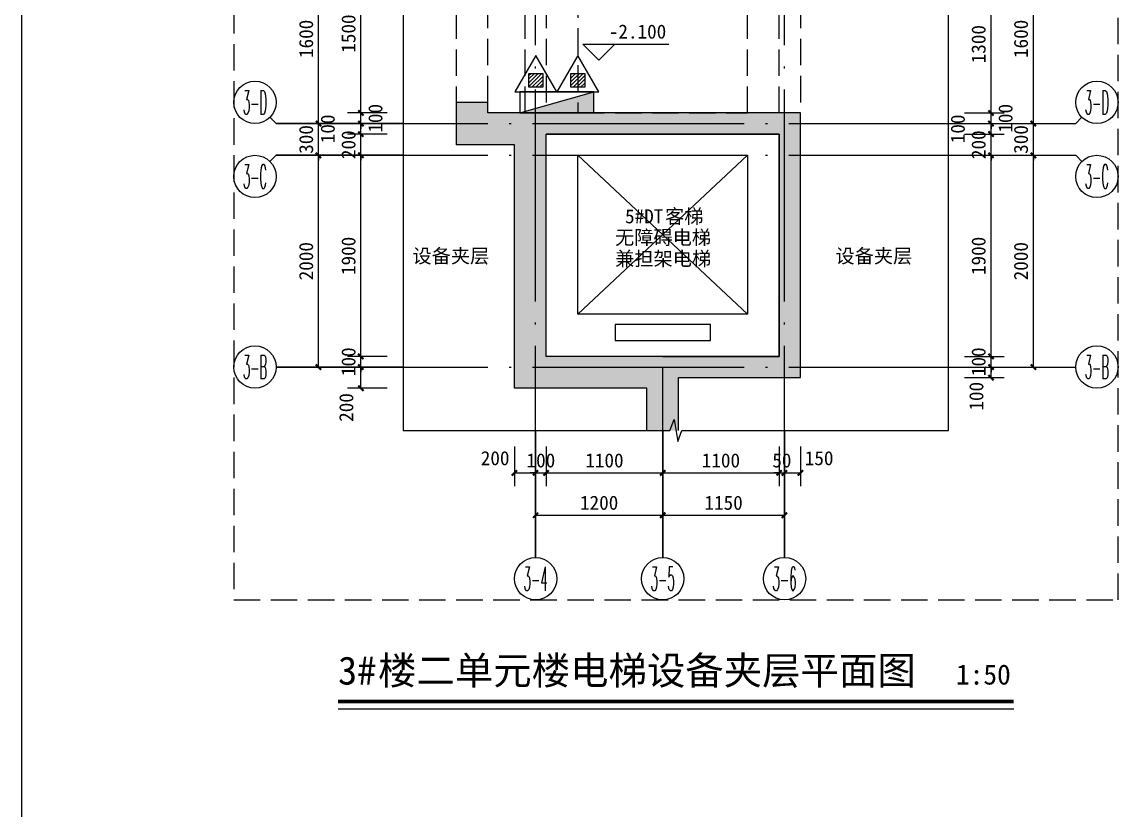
# Model space of a CAD drawing. Extents: x -10817 to 167545, y 26551 to 157048.
# Drawn here: x 13600 to 23950, y 43641 to 51086 of the extents above; entities that cross this region are included whole.
import ezdxf
from ezdxf.enums import TextEntityAlignment as Align
from ezdxf.xclip import XClip

# ---------------------------------------------------------------- set-up
doc = ezdxf.new("R2010")
doc.units = 0
doc.header["$LTSCALE"] = 1000
doc.header["$MEASUREMENT"] = 0
doc.header["$XCLIPFRAME"] = 0
doc.linetypes.add('DASH', pattern=[0.35, 0.25, -0.1])
doc.linetypes.add('DOTE', pattern=[2.42, 2, -0.2, 0.02, -0.2])
doc.layers.get('Defpoints').update_dxf_attribs({"color": 30, "linetype": 'DASH'})
for name, color, linetype in [('3#-夹层$0$A-ANNO-LEVL', 3, 'Continuous'), ('3#-夹层$0$A-ANNO-TEXT', 7, 'Continuous'), ('3#-夹层-墙体$0$3#-夹层$0$A-COLU-CONC-HATC', 204, 'Continuous'), ('3#-夹层-墙体$0$3#-夹层$0$A-DOOR', 51, 'Continuous'), ('3#-夹层-墙体$0$3#-夹层$0$A-FLOR-EVTR', 51, 'Continuous'), ('3#-夹层-墙体$0$3#-夹层$0$A-WALL-CONC', 9, 'Continuous'), ('3#-夹层-墙体$0$EQUIP_消火栓', 1, 'Continuous'), ('3#-夹层-墙体$0$EQUIP_消防', 7, 'Continuous'), ('A-ANNO-AXIS-CIRC', 3, 'Continuous'), ('A-ANNO-AXIS-TEXT', 7, 'Continuous'), ('A-ANNO-DIMS', 3, 'Continuous'), ('A-ANNO-DOTE', 10, 'DOTE'), ('A-ANNO-SYMB', 3, 'Continuous'), ('A-ANNO-TEXT', 7, 'Continuous'), ('AXIS_TEXT', 7, 'Continuous')]:
    doc.layers.add(name, color=color, linetype=linetype)
doc.styles.add('3#-夹层$0$_TCH_DIM', font='')
doc.styles.add('3#-夹层$0$Standard', font='')
doc.styles.add('_TCH_AXIS', font='COMPLEX', dxfattribs={"bigfont": 'GBCBIG'})
doc.styles.add('_TCH_DIM_T3', font='')
doc.styles.add('COMPLEX', font='COMPLEX')
doc.styles.get("Standard").update_dxf_attribs({"font": ''})
doc.styles.get('3#-夹层$0$_TCH_DIM').set_extended_font_data('SimSun')
doc.styles.get('3#-夹层$0$Standard').set_extended_font_data('SimSun')
doc.styles.get('_TCH_DIM_T3').set_extended_font_data('SimSun')
doc.styles.get('Standard').set_extended_font_data('SimSun')
doc.dimstyles.new('_TCH_ARCH&&50', dxfattribs={"dimtxt": 132.911392, "dimasz": 50, "dimexe": 125, "dimexo": 150, "dimgap": 50, "dimtad": 1, "dimdec": 0, "dimzin": 0, "dimdsep": 46, "dimtxsty": '_TCH_DIM_T3', "dimblk": 'ARCHTICK', "dimcen": 0.09, "dimclrt": 7, "dimazin": 2, "dimtfac": 1, "dimtdec": 0, "dimtix": 1, "dimtmove": 2, "dimatfit": 3, "dimfxl": 50, "dimtolj": 1, "dimtzin": 0, "dimarcsym": 0})

# ---------------------------------------------------------------- blocks, each defined once
blk = doc.blocks.new('3#-夹层-墙体$0$3#-夹层$0$A$C524E5E6F')
at = {"layer": '3#-夹层-墙体$0$3#-夹层$0$A-FLOR-EVTR'}
for points in [[(0, 0), (2200, 0), (2200, -2100), (0, -2100)], [(300, -200), (1900, -200), (1900, -1700), (300, -1700)], [(650, -1950), (1550, -1950), (1550, -1800), (650, -1800)]]:
    blk.add_lwpolyline(points, close=True, dxfattribs=at)
for points in [[(300, -1700), (1900, -200)], [(1900, -1700), (300, -200)]]:
    blk.add_lwpolyline(points, dxfattribs=at)
at = {"layer": 'Defpoints', "color": 5}
blk.add_lwpolyline([(300, 200), (1900, 200), (1900, 1700), (300, 1700)], close=True, dxfattribs=at)
blk = doc.blocks.new('3#-夹层-墙体$0$$TwtSys$00000434')
for p, q in [((-0.5, 0.5), (-0.5, -0.5)), ((-0.5, -0.5), (0.5, 0.5)), ((0.5, 0.5), (-0.5, 0.5)), ((0.5, -0.5), (0.5, 0.5)), ((-0.5, -0.5), (0.5, -0.5))]:
    blk.add_line(p, q)
blk.add_solid([(0.5, -0.5), (0.5, 0.5), (-0.5, -0.5)])
blk = doc.blocks.new('3#-夹层-墙体$0$$ATTACHMENT$00000214')
h = blk.add_hatch()
h.set_pattern_fill('ANSI31', color=256, scale=200, style=0)
h.set_pattern_definition([(45, (-38543.802, -6842.639), (-17.67767, 17.67767), [])])
h.paths.add_polyline_path([(-65, 2), (65, 2), (65, -128), (-65, -128)])
for points in [[(0, 172), (-198, -172), (198, -172)], [(-65, 2), (65, 2), (65, -128), (-65, -128)]]:
    blk.add_lwpolyline(points, close=True)
blk = doc.blocks.new('3#-夹层-墙体')
at = {"layer": '3#-夹层-墙体$0$3#-夹层$0$A-COLU-CONC-HATC'}
for points in [[(8800, -4700), (8800, -4600), (8500, -4600), (8500, -5000)], [(9216.7, -4866.7), (9250, -4700), (8800, -4700), (8500, -5000), (9050, -5000)], [(11550, -4900), (11750, -4700), (9250, -4700), (9216.7, -4866.7), (9350, -4900)], [(11550, -7000), (11750, -7200), (11750, -4700), (11550, -4900)], [(9050, -7300), (9350, -7000), (9350, -4900), (9216.7, -4866.7), (9050, -5000)], [(10450, -7166.7), (10450, -7000), (9350, -7000), (9050, -7300), (10300, -7300)], [(10450, -7166.7), (10600, -7200), (11750, -7200), (11550, -7000), (10450, -7000)], [(10450, -11037.5), (10600, -10900), (10600, -7200), (10450, -7166.7), (10300, -7300), (10300, -10850)]]:
    blk.add_hatch(color=256, dxfattribs=at).paths.add_polyline_path(points)
at = {"layer": '3#-夹层-墙体$0$3#-夹层$0$A-DOOR', "linetype": 'DASH'}
for p, q in [((8500, -3400), (8500, -4600)), ((8800, -4600), (8800, -3400))]:
    blk.add_line(p, q, dxfattribs=at)
at = {"layer": '3#-夹层-墙体$0$3#-夹层$0$A-WALL-CONC'}
for p, q in [((8800, -4600), (8500, -4600)), ((8500, -4600), (8500, -5000)), ((8800, -4700), (8800, -4600)), ((9250, -4700), (8800, -4700)), ((11750, -4700), (9250, -4700)), ((11750, -7200), (11750, -4700)), ((9350, -7000), (9350, -4900)), ((11550, -4900), (9350, -4900)), ((11550, -7000), (11550, -4900)), ((9050, -5000), (8500, -5000)), ((9050, -7300), (9050, -5000)), ((10450, -7000), (9350, -7000)), ((10450, -7000), (11550, -7000)), ((10600, -10900), (10600, -7200)), ((10600, -7200), (11750, -7200)), ((10300, -7300), (9050, -7300)), ((10300, -10850), (10300, -7300))]:
    blk.add_line(p, q, dxfattribs=at)
at = {"layer": 'Defpoints', "elevation": 0}
for points in [[(9150, -3300), (9350, -3300), (9350, -4700), (9150, -4700)], [(11550, -3300), (11750, -3300), (11750, -4700), (11550, -4700)]]:
    blk.add_lwpolyline(points, close=True, dxfattribs=at)
blk.add_blockref('3#-夹层-墙体$0$3#-夹层$0$A$C524E5E6F', (9350, -4900, 0))
at = {"layer": '3#-夹层-墙体$0$EQUIP_消火栓', "linetype": 'ByBlock', "xscale": -700, "yscale": -200, "zscale": 700, "rotation": 180}
blk.add_blockref('3#-夹层-墙体$0$$TwtSys$00000434', (9450, -4600), dxfattribs=at)
at = {"layer": '3#-夹层-墙体$0$EQUIP_消防', "linetype": 'ByBlock', "rotation": 3.422047837317679e-09}
for p in [(9251.6, -4328.2), (9648.4, -4328.2)]:
    blk.add_blockref('3#-夹层-墙体$0$$ATTACHMENT$00000214', p, dxfattribs=at)
blk = doc.blocks.new('125-墙体')
at = {"layer": 'Defpoints'}
blk.add_lwpolyline([(8600, 100), (8600, -3300), (7850, -3300), (7850, -4700), (9150, -4700), (9150, -7200), (10350, -7200), (10350, -11200)], dxfattribs=at)
blk = doc.blocks.new('_ArchTick')
at = {"color": 0, "linetype": 'ByBlock', "const_width": 0.4}
blk.add_lwpolyline([(-0.5, -0.5), (0.5, 0.5)], dxfattribs=at)
blk = doc.blocks.new('*D1719')
at = {"layer": 'A-ANNO-DIMS', "color": 0, "lineweight": -2, "transparency": 16777216}
for p, q in [((22900, 49826), (23275, 49826)), ((23150, 47826), (23150, 49826)), ((22900, 47826), (23275, 47826))]:
    blk.add_line(p, q, dxfattribs=at)
at = {"layer": 'Defpoints', "color": 0, "transparency": 16777216}
for p in [(22750, 49826), (23150, 49826), (22750, 47826)]:
    blk.add_point(p, dxfattribs=at)
at = {"layer": 'A-ANNO-DIMS', "color": 0, "lineweight": -2, "transparency": 16777216, "xscale": 50, "yscale": 50, "zscale": 50}
for p, rotation in [((23150, 49826), 90), ((23150, 47826), 270)]:
    blk.add_blockref('_ArchTick', p, dxfattribs=dict(at, rotation=rotation))
at = {"layer": 'A-ANNO-DIMS', "color": 7, "transparency": 16777216, "insert": (23033, 48826), "char_height": 132.9, "attachment_point": 5, "rotation": 90, "style": '_TCH_DIM_T3'}
blk.add_mtext('\\A1;2000', dxfattribs=at)
blk = doc.blocks.new('*D1720')
at = {"layer": 'A-ANNO-DIMS', "color": 0, "lineweight": -2, "transparency": 16777216}
for p, q in [((22900, 50126), (23275, 50126)), ((23150, 50126), (23150, 50176)), ((23150, 49826), (23150, 50126)), ((22900, 49826), (23275, 49826)), ((23150, 49826), (23150, 49776))]:
    blk.add_line(p, q, dxfattribs=at)
at = {"layer": 'Defpoints', "color": 0, "transparency": 16777216}
for p in [(22750, 50126), (23150, 50126), (22750, 49826)]:
    blk.add_point(p, dxfattribs=at)
at = {"layer": 'A-ANNO-DIMS', "color": 0, "lineweight": -2, "transparency": 16777216, "xscale": 50, "yscale": 50, "zscale": 50}
for p, rotation in [((23150, 50126), 270), ((23150, 49826), 90)]:
    blk.add_blockref('_ArchTick', p, dxfattribs=dict(at, rotation=rotation))
at = {"layer": 'A-ANNO-DIMS', "color": 7, "transparency": 16777216, "insert": (23033, 49976), "char_height": 132.9, "attachment_point": 5, "rotation": 90, "style": '_TCH_DIM_T3'}
blk.add_mtext('\\A1;300', dxfattribs=at)
blk = doc.blocks.new('*D1721')
at = {"layer": 'A-ANNO-DIMS', "color": 0, "lineweight": -2, "transparency": 16777216}
for p, q in [((22900, 51726), (23275, 51726)), ((23150, 50126), (23150, 51726)), ((22900, 50126), (23275, 50126))]:
    blk.add_line(p, q, dxfattribs=at)
at = {"layer": 'Defpoints', "color": 0, "transparency": 16777216}
for p in [(22750, 51726), (23150, 51726), (22750, 50126)]:
    blk.add_point(p, dxfattribs=at)
at = {"layer": 'A-ANNO-DIMS', "color": 0, "lineweight": -2, "transparency": 16777216, "xscale": 50, "yscale": 50, "zscale": 50}
for p, rotation in [((23150, 51726), 90), ((23150, 50126), 270)]:
    blk.add_blockref('_ArchTick', p, dxfattribs=dict(at, rotation=rotation))
at = {"layer": 'A-ANNO-DIMS', "color": 7, "transparency": 16777216, "insert": (23033, 50926), "char_height": 132.9, "attachment_point": 5, "rotation": 90, "style": '_TCH_DIM_T3'}
blk.add_mtext('\\A1;1600', dxfattribs=at)
blk = doc.blocks.new('*D1724')
at = {"layer": 'A-ANNO-DIMS', "color": 0, "lineweight": -2, "transparency": 16777216}
for p, q in [((17050, 47826), (16675, 47826)), ((16800, 47626), (16800, 47826)), ((17050, 47626), (16675, 47626))]:
    blk.add_line(p, q, dxfattribs=at)
at = {"layer": 'Defpoints', "color": 0, "transparency": 16777216}
for p in [(16800, 47826), (17200, 47826), (17200, 47626)]:
    blk.add_point(p, dxfattribs=at)
at = {"layer": 'A-ANNO-DIMS', "color": 0, "lineweight": -2, "transparency": 16777216, "xscale": 50, "yscale": 50, "zscale": 50}
for p, rotation in [((16800, 47826), 90), ((16800, 47626), 270)]:
    blk.add_blockref('_ArchTick', p, dxfattribs=dict(at, rotation=rotation))
at = {"layer": 'A-ANNO-DIMS', "color": 7, "transparency": 16777216, "insert": (16663, 47444), "char_height": 132.9, "attachment_point": 5, "rotation": 90, "style": '_TCH_DIM_T3'}
blk.add_mtext('\\A1;200', dxfattribs=at)
blk = doc.blocks.new('*D1725')
at = {"layer": 'A-ANNO-DIMS', "color": 0, "lineweight": -2, "transparency": 16777216}
for p, q in [((17050, 47926), (16675, 47926)), ((16800, 47926), (16800, 47976)), ((16800, 47826), (16800, 47926)), ((17050, 47826), (16675, 47826)), ((16800, 47826), (16800, 47776))]:
    blk.add_line(p, q, dxfattribs=at)
at = {"layer": 'Defpoints', "color": 0, "transparency": 16777216}
for p in [(16800, 47926), (17200, 47926), (17200, 47826)]:
    blk.add_point(p, dxfattribs=at)
at = {"layer": 'A-ANNO-DIMS', "color": 0, "lineweight": -2, "transparency": 16777216, "xscale": 50, "yscale": 50, "zscale": 50}
for p, rotation in [((16800, 47926), 270), ((16800, 47826), 90)]:
    blk.add_blockref('_ArchTick', p, dxfattribs=dict(at, rotation=rotation))
at = {"layer": 'A-ANNO-DIMS', "color": 7, "transparency": 16777216, "insert": (16684, 47876), "char_height": 132.9, "attachment_point": 5, "rotation": 90, "style": '_TCH_DIM_T3'}
blk.add_mtext('\\A1;100', dxfattribs=at)
blk = doc.blocks.new('*D1726')
at = {"layer": 'A-ANNO-DIMS', "color": 0, "lineweight": -2, "transparency": 16777216}
for p, q in [((17050, 49826), (16675, 49826)), ((16800, 47926), (16800, 49826)), ((17050, 47926), (16675, 47926))]:
    blk.add_line(p, q, dxfattribs=at)
at = {"layer": 'Defpoints', "color": 0, "transparency": 16777216}
for p in [(16800, 49826), (17200, 49826), (17200, 47926)]:
    blk.add_point(p, dxfattribs=at)
at = {"layer": 'A-ANNO-DIMS', "color": 0, "lineweight": -2, "transparency": 16777216, "xscale": 50, "yscale": 50, "zscale": 50}
for p, rotation in [((16800, 49826), 90), ((16800, 47926), 270)]:
    blk.add_blockref('_ArchTick', p, dxfattribs=dict(at, rotation=rotation))
at = {"layer": 'A-ANNO-DIMS', "color": 7, "transparency": 16777216, "insert": (16684, 48876), "char_height": 132.9, "attachment_point": 5, "rotation": 90, "style": '_TCH_DIM_T3'}
blk.add_mtext('\\A1;1900', dxfattribs=at)
blk = doc.blocks.new('*D1727')
at = {"layer": 'A-ANNO-DIMS', "color": 0, "lineweight": -2, "transparency": 16777216}
for p, q in [((17050, 50026), (16675, 50026)), ((16800, 50026), (16800, 50076)), ((16800, 49826), (16800, 50026)), ((17050, 49826), (16675, 49826)), ((16800, 49826), (16800, 49776))]:
    blk.add_line(p, q, dxfattribs=at)
at = {"layer": 'Defpoints', "color": 0, "transparency": 16777216}
for p in [(16800, 50026), (17200, 50026), (17200, 49826)]:
    blk.add_point(p, dxfattribs=at)
at = {"layer": 'A-ANNO-DIMS', "color": 0, "lineweight": -2, "transparency": 16777216, "xscale": 50, "yscale": 50, "zscale": 50}
for p, rotation in [((16800, 50026), 270), ((16800, 49826), 90)]:
    blk.add_blockref('_ArchTick', p, dxfattribs=dict(at, rotation=rotation))
at = {"layer": 'A-ANNO-DIMS', "color": 7, "transparency": 16777216, "insert": (16684, 49926), "char_height": 132.9, "attachment_point": 5, "rotation": 90, "style": '_TCH_DIM_T3'}
blk.add_mtext('\\A1;200', dxfattribs=at)
blk = doc.blocks.new('*D1728')
at = {"layer": 'A-ANNO-DIMS', "color": 0, "lineweight": -2, "transparency": 16777216}
for p, q in [((17050, 50126), (16675, 50126)), ((16800, 50026), (16800, 50126)), ((17050, 50026), (16675, 50026))]:
    blk.add_line(p, q, dxfattribs=at)
at = {"layer": 'Defpoints', "color": 0, "transparency": 16777216}
for p in [(16800, 50126), (17200, 50126), (17200, 50026)]:
    blk.add_point(p, dxfattribs=at)
at = {"layer": 'A-ANNO-DIMS', "color": 0, "lineweight": -2, "transparency": 16777216, "xscale": 50, "yscale": 50, "zscale": 50}
for p, rotation in [((16800, 50126), 90), ((16800, 50026), 270)]:
    blk.add_blockref('_ArchTick', p, dxfattribs=dict(at, rotation=rotation))
at = {"layer": 'A-ANNO-DIMS', "color": 7, "transparency": 16777216, "insert": (16488, 50076), "char_height": 132.9, "attachment_point": 5, "rotation": 90, "style": '_TCH_DIM_T3'}
blk.add_mtext('\\A1;100', dxfattribs=at)
blk = doc.blocks.new('*D1729')
at = {"layer": 'A-ANNO-DIMS', "color": 0, "lineweight": -2, "transparency": 16777216}
for p, q in [((17050, 50226), (16675, 50226)), ((16800, 50226), (16800, 50276)), ((16800, 50126), (16800, 50226)), ((17050, 50126), (16675, 50126)), ((16800, 50126), (16800, 50076))]:
    blk.add_line(p, q, dxfattribs=at)
at = {"layer": 'Defpoints', "color": 0, "transparency": 16777216}
for p in [(16800, 50226), (17200, 50226), (17200, 50126)]:
    blk.add_point(p, dxfattribs=at)
at = {"layer": 'A-ANNO-DIMS', "color": 0, "lineweight": -2, "transparency": 16777216, "xscale": 50, "yscale": 50, "zscale": 50}
for p, rotation in [((16800, 50226), 270), ((16800, 50126), 90)]:
    blk.add_blockref('_ArchTick', p, dxfattribs=dict(at, rotation=rotation))
at = {"layer": 'A-ANNO-DIMS', "color": 7, "transparency": 16777216, "insert": (16938, 50176), "char_height": 132.9, "attachment_point": 5, "rotation": 90, "style": '_TCH_DIM_T3'}
blk.add_mtext('\\A1;100', dxfattribs=at)
blk = doc.blocks.new('*D1730')
at = {"layer": 'A-ANNO-DIMS', "color": 0, "lineweight": -2, "transparency": 16777216}
for p, q in [((17050, 51726), (16675, 51726)), ((16800, 50226), (16800, 51726)), ((17050, 50226), (16675, 50226))]:
    blk.add_line(p, q, dxfattribs=at)
at = {"layer": 'Defpoints', "color": 0, "transparency": 16777216}
for p in [(16800, 51726), (17200, 51726), (17200, 50226)]:
    blk.add_point(p, dxfattribs=at)
at = {"layer": 'A-ANNO-DIMS', "color": 0, "lineweight": -2, "transparency": 16777216, "xscale": 50, "yscale": 50, "zscale": 50}
for p, rotation in [((16800, 51726), 90), ((16800, 50226), 270)]:
    blk.add_blockref('_ArchTick', p, dxfattribs=dict(at, rotation=rotation))
at = {"layer": 'A-ANNO-DIMS', "color": 7, "transparency": 16777216, "insert": (16684, 50976), "char_height": 132.9, "attachment_point": 5, "rotation": 90, "style": '_TCH_DIM_T3'}
blk.add_mtext('\\A1;1500', dxfattribs=at)
blk = doc.blocks.new('*D1737')
at = {"layer": 'A-ANNO-DIMS', "color": 0, "lineweight": -2, "transparency": 16777216}
for p, q in [((19650, 46676), (19650, 46301)), ((20800, 46676), (20800, 46301)), ((19650, 46426), (20800, 46426))]:
    blk.add_line(p, q, dxfattribs=at)
at = {"layer": 'Defpoints', "color": 0, "transparency": 16777216}
for p in [(19650, 46826), (20800, 46826), (20800, 46426)]:
    blk.add_point(p, dxfattribs=at)
at = {"layer": 'A-ANNO-DIMS', "color": 0, "lineweight": -2, "transparency": 16777216, "xscale": 50, "yscale": 50, "zscale": 50, "rotation": 180}
blk.add_blockref('_ArchTick', (19650, 46426), dxfattribs=at)
at = {"layer": 'A-ANNO-DIMS', "color": 0, "lineweight": -2, "transparency": 16777216, "xscale": 50, "yscale": 50, "zscale": 50}
blk.add_blockref('_ArchTick', (20800, 46426), dxfattribs=at)
at = {"layer": 'A-ANNO-DIMS', "color": 7, "transparency": 16777216, "insert": (20225, 46543), "char_height": 132.9, "attachment_point": 5, "style": '_TCH_DIM_T3'}
blk.add_mtext('\\A1;1150', dxfattribs=at)
blk = doc.blocks.new('*D1738')
at = {"layer": 'A-ANNO-DIMS', "color": 0, "lineweight": -2, "transparency": 16777216}
for p, q in [((18450, 46676), (18450, 46301)), ((19650, 46676), (19650, 46301)), ((18450, 46426), (19650, 46426))]:
    blk.add_line(p, q, dxfattribs=at)
at = {"layer": 'Defpoints', "color": 0, "transparency": 16777216}
for p in [(18450, 46826), (19650, 46826), (19650, 46426)]:
    blk.add_point(p, dxfattribs=at)
at = {"layer": 'A-ANNO-DIMS', "color": 0, "lineweight": -2, "transparency": 16777216, "xscale": 50, "yscale": 50, "zscale": 50, "rotation": 180}
blk.add_blockref('_ArchTick', (18450, 46426), dxfattribs=at)
at = {"layer": 'A-ANNO-DIMS', "color": 0, "lineweight": -2, "transparency": 16777216, "xscale": 50, "yscale": 50, "zscale": 50}
blk.add_blockref('_ArchTick', (19650, 46426), dxfattribs=at)
at = {"layer": 'A-ANNO-DIMS', "color": 7, "transparency": 16777216, "insert": (19050, 46543), "char_height": 132.9, "attachment_point": 5, "style": '_TCH_DIM_T3'}
blk.add_mtext('\\A1;1200', dxfattribs=at)
blk = doc.blocks.new('*D1749')
at = {"layer": 'A-ANNO-DIMS', "color": 0, "lineweight": -2, "transparency": 16777216}
for p, q in [((20800, 47076), (20800, 46701)), ((20950, 47076), (20950, 46701)), ((20800, 46826), (20950, 46826))]:
    blk.add_line(p, q, dxfattribs=at)
at = {"layer": 'Defpoints', "color": 0, "transparency": 16777216}
for p in [(20800, 47226), (20950, 47226), (20950, 46826)]:
    blk.add_point(p, dxfattribs=at)
at = {"layer": 'A-ANNO-DIMS', "color": 0, "lineweight": -2, "transparency": 16777216, "xscale": 50, "yscale": 50, "zscale": 50, "rotation": 180}
blk.add_blockref('_ArchTick', (20800, 46826), dxfattribs=at)
at = {"layer": 'A-ANNO-DIMS', "color": 0, "lineweight": -2, "transparency": 16777216, "xscale": 50, "yscale": 50, "zscale": 50}
blk.add_blockref('_ArchTick', (20950, 46826), dxfattribs=at)
at = {"layer": 'A-ANNO-DIMS', "color": 7, "transparency": 16777216, "insert": (21127, 46964), "char_height": 132.9, "attachment_point": 5, "style": '_TCH_DIM_T3'}
blk.add_mtext('\\A1;150', dxfattribs=at)
blk = doc.blocks.new('*D1750')
at = {"layer": 'A-ANNO-DIMS', "color": 0, "lineweight": -2, "transparency": 16777216}
for p, q in [((20750, 47076), (20750, 46701)), ((20800, 47076), (20800, 46701)), ((20750, 46826), (20700, 46826)), ((20750, 46826), (20800, 46826)), ((20800, 46826), (20850, 46826))]:
    blk.add_line(p, q, dxfattribs=at)
at = {"layer": 'Defpoints', "color": 0, "transparency": 16777216}
for p in [(20750, 47226), (20800, 47226), (20800, 46826)]:
    blk.add_point(p, dxfattribs=at)
at = {"layer": 'A-ANNO-DIMS', "color": 0, "lineweight": -2, "transparency": 16777216, "xscale": 50, "yscale": 50, "zscale": 50}
blk.add_blockref('_ArchTick', (20750, 46826), dxfattribs=at)
at = {"layer": 'A-ANNO-DIMS', "color": 0, "lineweight": -2, "transparency": 16777216, "xscale": 50, "yscale": 50, "zscale": 50, "rotation": 180}
blk.add_blockref('_ArchTick', (20800, 46826), dxfattribs=at)
at = {"layer": 'A-ANNO-DIMS', "color": 7, "transparency": 16777216, "insert": (20775, 46943), "char_height": 132.9, "attachment_point": 5, "style": '_TCH_DIM_T3'}
blk.add_mtext('\\A1;50', dxfattribs=at)
blk = doc.blocks.new('*D1751')
at = {"layer": 'A-ANNO-DIMS', "color": 0, "lineweight": -2, "transparency": 16777216}
for p, q in [((19650, 47076), (19650, 46701)), ((20750, 47076), (20750, 46701)), ((19650, 46826), (20750, 46826))]:
    blk.add_line(p, q, dxfattribs=at)
at = {"layer": 'Defpoints', "color": 0, "transparency": 16777216}
for p in [(19650, 47226), (20750, 47226), (20750, 46826)]:
    blk.add_point(p, dxfattribs=at)
at = {"layer": 'A-ANNO-DIMS', "color": 0, "lineweight": -2, "transparency": 16777216, "xscale": 50, "yscale": 50, "zscale": 50, "rotation": 180}
blk.add_blockref('_ArchTick', (19650, 46826), dxfattribs=at)
at = {"layer": 'A-ANNO-DIMS', "color": 0, "lineweight": -2, "transparency": 16777216, "xscale": 50, "yscale": 50, "zscale": 50}
blk.add_blockref('_ArchTick', (20750, 46826), dxfattribs=at)
at = {"layer": 'A-ANNO-DIMS', "color": 7, "transparency": 16777216, "insert": (20200, 46943), "char_height": 132.9, "attachment_point": 5, "style": '_TCH_DIM_T3'}
blk.add_mtext('\\A1;1100', dxfattribs=at)
blk = doc.blocks.new('*D1752')
at = {"layer": 'A-ANNO-DIMS', "color": 0, "lineweight": -2, "transparency": 16777216}
for p, q in [((18550, 47076), (18550, 46701)), ((19650, 47076), (19650, 46701)), ((18550, 46826), (19650, 46826))]:
    blk.add_line(p, q, dxfattribs=at)
at = {"layer": 'Defpoints', "color": 0, "transparency": 16777216}
for p in [(18550, 47226), (19650, 47226), (19650, 46826)]:
    blk.add_point(p, dxfattribs=at)
at = {"layer": 'A-ANNO-DIMS', "color": 0, "lineweight": -2, "transparency": 16777216, "xscale": 50, "yscale": 50, "zscale": 50, "rotation": 180}
blk.add_blockref('_ArchTick', (18550, 46826), dxfattribs=at)
at = {"layer": 'A-ANNO-DIMS', "color": 0, "lineweight": -2, "transparency": 16777216, "xscale": 50, "yscale": 50, "zscale": 50}
blk.add_blockref('_ArchTick', (19650, 46826), dxfattribs=at)
at = {"layer": 'A-ANNO-DIMS', "color": 7, "transparency": 16777216, "insert": (19100, 46943), "char_height": 132.9, "attachment_point": 5, "style": '_TCH_DIM_T3'}
blk.add_mtext('\\A1;1100', dxfattribs=at)
blk = doc.blocks.new('*D1753')
at = {"layer": 'A-ANNO-DIMS', "color": 0, "lineweight": -2, "transparency": 16777216}
for p, q in [((18450, 47076), (18450, 46701)), ((18550, 47076), (18550, 46701)), ((18450, 46826), (18400, 46826)), ((18450, 46826), (18550, 46826)), ((18550, 46826), (18600, 46826))]:
    blk.add_line(p, q, dxfattribs=at)
at = {"layer": 'Defpoints', "color": 0, "transparency": 16777216}
for p in [(18450, 47226), (18550, 47226), (18550, 46826)]:
    blk.add_point(p, dxfattribs=at)
at = {"layer": 'A-ANNO-DIMS', "color": 0, "lineweight": -2, "transparency": 16777216, "xscale": 50, "yscale": 50, "zscale": 50}
blk.add_blockref('_ArchTick', (18450, 46826), dxfattribs=at)
at = {"layer": 'A-ANNO-DIMS', "color": 0, "lineweight": -2, "transparency": 16777216, "xscale": 50, "yscale": 50, "zscale": 50, "rotation": 180}
blk.add_blockref('_ArchTick', (18550, 46826), dxfattribs=at)
at = {"layer": 'A-ANNO-DIMS', "color": 7, "transparency": 16777216, "insert": (18500, 46943), "char_height": 132.9, "attachment_point": 5, "style": '_TCH_DIM_T3'}
blk.add_mtext('\\A1;100', dxfattribs=at)
blk = doc.blocks.new('*D1754')
at = {"layer": 'A-ANNO-DIMS', "color": 0, "lineweight": -2, "transparency": 16777216}
for p, q in [((18250, 47076), (18250, 46701)), ((18450, 47076), (18450, 46701)), ((18250, 46826), (18450, 46826))]:
    blk.add_line(p, q, dxfattribs=at)
at = {"layer": 'Defpoints', "color": 0, "transparency": 16777216}
for p in [(18250, 47226), (18450, 47226), (18450, 46826)]:
    blk.add_point(p, dxfattribs=at)
at = {"layer": 'A-ANNO-DIMS', "color": 0, "lineweight": -2, "transparency": 16777216, "xscale": 50, "yscale": 50, "zscale": 50, "rotation": 180}
blk.add_blockref('_ArchTick', (18250, 46826), dxfattribs=at)
at = {"layer": 'A-ANNO-DIMS', "color": 0, "lineweight": -2, "transparency": 16777216, "xscale": 50, "yscale": 50, "zscale": 50}
blk.add_blockref('_ArchTick', (18450, 46826), dxfattribs=at)
at = {"layer": 'A-ANNO-DIMS', "color": 7, "transparency": 16777216, "insert": (18068, 46964), "char_height": 132.9, "attachment_point": 5, "style": '_TCH_DIM_T3'}
blk.add_mtext('\\A1;200', dxfattribs=at)
blk = doc.blocks.new('*D1766')
at = {"layer": 'A-ANNO-DIMS', "color": 0, "lineweight": -2, "transparency": 16777216}
for p, q in [((22500, 47826), (22875, 47826)), ((22750, 47726), (22750, 47826)), ((22500, 47726), (22875, 47726))]:
    blk.add_line(p, q, dxfattribs=at)
at = {"layer": 'Defpoints', "color": 0, "transparency": 16777216}
for p in [(22350, 47826), (22750, 47826), (22350, 47726)]:
    blk.add_point(p, dxfattribs=at)
at = {"layer": 'A-ANNO-DIMS', "color": 0, "lineweight": -2, "transparency": 16777216, "xscale": 50, "yscale": 50, "zscale": 50}
for p, rotation in [((22750, 47826), 90), ((22750, 47726), 270)]:
    blk.add_blockref('_ArchTick', p, dxfattribs=dict(at, rotation=rotation))
at = {"layer": 'A-ANNO-DIMS', "color": 7, "transparency": 16777216, "insert": (22612, 47550), "char_height": 132.9, "attachment_point": 5, "rotation": 90, "style": '_TCH_DIM_T3'}
blk.add_mtext('\\A1;100', dxfattribs=at)
blk = doc.blocks.new('*D1767')
at = {"layer": 'A-ANNO-DIMS', "color": 0, "lineweight": -2, "transparency": 16777216}
for p, q in [((22500, 47926), (22875, 47926)), ((22750, 47926), (22750, 47976)), ((22750, 47826), (22750, 47926)), ((22500, 47826), (22875, 47826)), ((22750, 47826), (22750, 47776))]:
    blk.add_line(p, q, dxfattribs=at)
at = {"layer": 'Defpoints', "color": 0, "transparency": 16777216}
for p in [(22350, 47926), (22750, 47926), (22350, 47826)]:
    blk.add_point(p, dxfattribs=at)
at = {"layer": 'A-ANNO-DIMS', "color": 0, "lineweight": -2, "transparency": 16777216, "xscale": 50, "yscale": 50, "zscale": 50}
for p, rotation in [((22750, 47926), 270), ((22750, 47826), 90)]:
    blk.add_blockref('_ArchTick', p, dxfattribs=dict(at, rotation=rotation))
at = {"layer": 'A-ANNO-DIMS', "color": 7, "transparency": 16777216, "insert": (22633, 47876), "char_height": 132.9, "attachment_point": 5, "rotation": 90, "style": '_TCH_DIM_T3'}
blk.add_mtext('\\A1;100', dxfattribs=at)
blk = doc.blocks.new('*D1768')
at = {"layer": 'A-ANNO-DIMS', "color": 0, "lineweight": -2, "transparency": 16777216}
for p, q in [((22500, 49826), (22875, 49826)), ((22750, 47926), (22750, 49826)), ((22500, 47926), (22875, 47926))]:
    blk.add_line(p, q, dxfattribs=at)
at = {"layer": 'Defpoints', "color": 0, "transparency": 16777216}
for p in [(22350, 49826), (22750, 49826), (22350, 47926)]:
    blk.add_point(p, dxfattribs=at)
at = {"layer": 'A-ANNO-DIMS', "color": 0, "lineweight": -2, "transparency": 16777216, "xscale": 50, "yscale": 50, "zscale": 50}
for p, rotation in [((22750, 49826), 90), ((22750, 47926), 270)]:
    blk.add_blockref('_ArchTick', p, dxfattribs=dict(at, rotation=rotation))
at = {"layer": 'A-ANNO-DIMS', "color": 7, "transparency": 16777216, "insert": (22633, 48876), "char_height": 132.9, "attachment_point": 5, "rotation": 90, "style": '_TCH_DIM_T3'}
blk.add_mtext('\\A1;1900', dxfattribs=at)
blk = doc.blocks.new('*D1769')
at = {"layer": 'A-ANNO-DIMS', "color": 0, "lineweight": -2, "transparency": 16777216}
for p, q in [((22500, 50026), (22875, 50026)), ((22750, 50026), (22750, 50076)), ((22750, 49826), (22750, 50026)), ((22500, 49826), (22875, 49826)), ((22750, 49826), (22750, 49776))]:
    blk.add_line(p, q, dxfattribs=at)
at = {"layer": 'Defpoints', "color": 0, "transparency": 16777216}
for p in [(22350, 50026), (22750, 50026), (22350, 49826)]:
    blk.add_point(p, dxfattribs=at)
at = {"layer": 'A-ANNO-DIMS', "color": 0, "lineweight": -2, "transparency": 16777216, "xscale": 50, "yscale": 50, "zscale": 50}
for p, rotation in [((22750, 50026), 270), ((22750, 49826), 90)]:
    blk.add_blockref('_ArchTick', p, dxfattribs=dict(at, rotation=rotation))
at = {"layer": 'A-ANNO-DIMS', "color": 7, "transparency": 16777216, "insert": (22633, 49926), "char_height": 132.9, "attachment_point": 5, "rotation": 90, "style": '_TCH_DIM_T3'}
blk.add_mtext('\\A1;200', dxfattribs=at)
blk = doc.blocks.new('*D1770')
at = {"layer": 'A-ANNO-DIMS', "color": 0, "lineweight": -2, "transparency": 16777216}
for p, q in [((22500, 50126), (22875, 50126)), ((22750, 50026), (22750, 50126)), ((22500, 50026), (22875, 50026))]:
    blk.add_line(p, q, dxfattribs=at)
at = {"layer": 'Defpoints', "color": 0, "transparency": 16777216}
for p in [(22350, 50126), (22750, 50126), (22350, 50026)]:
    blk.add_point(p, dxfattribs=at)
at = {"layer": 'A-ANNO-DIMS', "color": 0, "lineweight": -2, "transparency": 16777216, "xscale": 50, "yscale": 50, "zscale": 50}
for p, rotation in [((22750, 50126), 90), ((22750, 50026), 270)]:
    blk.add_blockref('_ArchTick', p, dxfattribs=dict(at, rotation=rotation))
at = {"layer": 'A-ANNO-DIMS', "color": 7, "transparency": 16777216, "insert": (22437, 50076), "char_height": 132.9, "attachment_point": 5, "rotation": 90, "style": '_TCH_DIM_T3'}
blk.add_mtext('\\A1;100', dxfattribs=at)
blk = doc.blocks.new('*D1771')
at = {"layer": 'A-ANNO-DIMS', "color": 0, "lineweight": -2, "transparency": 16777216}
for p, q in [((22500, 50226), (22875, 50226)), ((22750, 50226), (22750, 50276)), ((22750, 50126), (22750, 50226)), ((22500, 50126), (22875, 50126)), ((22750, 50126), (22750, 50076))]:
    blk.add_line(p, q, dxfattribs=at)
at = {"layer": 'Defpoints', "color": 0, "transparency": 16777216}
for p in [(22350, 50226), (22750, 50226), (22350, 50126)]:
    blk.add_point(p, dxfattribs=at)
at = {"layer": 'A-ANNO-DIMS', "color": 0, "lineweight": -2, "transparency": 16777216, "xscale": 50, "yscale": 50, "zscale": 50}
for p, rotation in [((22750, 50226), 270), ((22750, 50126), 90)]:
    blk.add_blockref('_ArchTick', p, dxfattribs=dict(at, rotation=rotation))
at = {"layer": 'A-ANNO-DIMS', "color": 7, "transparency": 16777216, "insert": (22887, 50176), "char_height": 132.9, "attachment_point": 5, "rotation": 90, "style": '_TCH_DIM_T3'}
blk.add_mtext('\\A1;100', dxfattribs=at)
blk = doc.blocks.new('*D1772')
at = {"layer": 'A-ANNO-DIMS', "color": 0, "lineweight": -2, "transparency": 16777216}
for p, q in [((22500, 51526), (22875, 51526)), ((22750, 50226), (22750, 51526)), ((22500, 50226), (22875, 50226))]:
    blk.add_line(p, q, dxfattribs=at)
at = {"layer": 'Defpoints', "color": 0, "transparency": 16777216}
for p in [(22350, 51526), (22750, 51526), (22350, 50226)]:
    blk.add_point(p, dxfattribs=at)
at = {"layer": 'A-ANNO-DIMS', "color": 0, "lineweight": -2, "transparency": 16777216, "xscale": 50, "yscale": 50, "zscale": 50}
for p, rotation in [((22750, 51526), 90), ((22750, 50226), 270)]:
    blk.add_blockref('_ArchTick', p, dxfattribs=dict(at, rotation=rotation))
at = {"layer": 'A-ANNO-DIMS', "color": 7, "transparency": 16777216, "insert": (22633, 50876), "char_height": 132.9, "attachment_point": 5, "rotation": 90, "style": '_TCH_DIM_T3'}
blk.add_mtext('\\A1;1300', dxfattribs=at)
blk = doc.blocks.new('*D1783')
at = {"layer": 'A-ANNO-DIMS', "color": 0, "lineweight": -2, "transparency": 16777216}
for p, q in [((16650, 49826), (16275, 49826)), ((16400, 47826), (16400, 49826)), ((16650, 47826), (16275, 47826))]:
    blk.add_line(p, q, dxfattribs=at)
at = {"layer": 'Defpoints', "color": 0, "transparency": 16777216}
for p in [(16400, 49826), (16800, 49826), (16800, 47826)]:
    blk.add_point(p, dxfattribs=at)
at = {"layer": 'A-ANNO-DIMS', "color": 0, "lineweight": -2, "transparency": 16777216, "xscale": 50, "yscale": 50, "zscale": 50}
for p, rotation in [((16400, 49826), 90), ((16400, 47826), 270)]:
    blk.add_blockref('_ArchTick', p, dxfattribs=dict(at, rotation=rotation))
at = {"layer": 'A-ANNO-DIMS', "color": 7, "transparency": 16777216, "insert": (16284, 48826), "char_height": 132.9, "attachment_point": 5, "rotation": 90, "style": '_TCH_DIM_T3'}
blk.add_mtext('\\A1;2000', dxfattribs=at)
blk = doc.blocks.new('*D1784')
at = {"layer": 'A-ANNO-DIMS', "color": 0, "lineweight": -2, "transparency": 16777216}
for p, q in [((16650, 50126), (16275, 50126)), ((16400, 50126), (16400, 50176)), ((16400, 49826), (16400, 50126)), ((16650, 49826), (16275, 49826)), ((16400, 49826), (16400, 49776))]:
    blk.add_line(p, q, dxfattribs=at)
at = {"layer": 'Defpoints', "color": 0, "transparency": 16777216}
for p in [(16400, 50126), (16800, 50126), (16800, 49826)]:
    blk.add_point(p, dxfattribs=at)
at = {"layer": 'A-ANNO-DIMS', "color": 0, "lineweight": -2, "transparency": 16777216, "xscale": 50, "yscale": 50, "zscale": 50}
for p, rotation in [((16400, 50126), 270), ((16400, 49826), 90)]:
    blk.add_blockref('_ArchTick', p, dxfattribs=dict(at, rotation=rotation))
at = {"layer": 'A-ANNO-DIMS', "color": 7, "transparency": 16777216, "insert": (16284, 49976), "char_height": 132.9, "attachment_point": 5, "rotation": 90, "style": '_TCH_DIM_T3'}
blk.add_mtext('\\A1;300', dxfattribs=at)
blk = doc.blocks.new('*D1785')
at = {"layer": 'A-ANNO-DIMS', "color": 0, "lineweight": -2, "transparency": 16777216}
for p, q in [((16650, 51726), (16275, 51726)), ((16400, 50126), (16400, 51726)), ((16650, 50126), (16275, 50126))]:
    blk.add_line(p, q, dxfattribs=at)
at = {"layer": 'Defpoints', "color": 0, "transparency": 16777216}
for p in [(16400, 51726), (16800, 51726), (16800, 50126)]:
    blk.add_point(p, dxfattribs=at)
at = {"layer": 'A-ANNO-DIMS', "color": 0, "lineweight": -2, "transparency": 16777216, "xscale": 50, "yscale": 50, "zscale": 50}
for p, rotation in [((16400, 51726), 90), ((16400, 50126), 270)]:
    blk.add_blockref('_ArchTick', p, dxfattribs=dict(at, rotation=rotation))
at = {"layer": 'A-ANNO-DIMS', "color": 7, "transparency": 16777216, "insert": (16284, 50926), "char_height": 132.9, "attachment_point": 5, "rotation": 90, "style": '_TCH_DIM_T3'}
blk.add_mtext('\\A1;1600', dxfattribs=at)
blk = doc.blocks.new('_AXISO')
blk.add_circle((0, 0), 0.5)
at = {"layer": 'AXIS_TEXT', "style": 'COMPLEX', "width": 1.041667}
blk.add_attdef('A', text='', height=0.56, dxfattribs=at).set_placement((-0.25, -0.28), (0.25, -0.28), align=Align.FIT)

msp = doc.modelspace()

# ---------------------------------------------------------------- linework, layer by layer
msp.add_lwpolyline([(13600, 37051.2), (13600, 65751.2)])
at = {"layer": '3#-夹层$0$A-ANNO-LEVL'}
for p, q in [((19047.5, 50726.1), (18897.5, 50876.1)), ((18897.5, 50876.1), (19707.7, 50876.1)), ((19047.5, 50726.1), (19197.5, 50876.1))]:
    msp.add_line(p, q, dxfattribs=at)
at = {"layer": 'A-ANNO-AXIS-CIRC'}
for p, q in [((15941.8, 50184.9), (16000.3, 50126.3)), ((17200.3, 50126.3), (16000.3, 50126.3)), ((22349.7, 50126.3), (23549.7, 50126.3)), ((23608.2, 50184.9), (23549.7, 50126.3)), ((15941.8, 49767.7), (16000.3, 49826.3)), ((17200.3, 49826.3), (16000.3, 49826.3)), ((22349.7, 49826.3), (23549.7, 49826.3)), ((23608.2, 49767.7), (23549.7, 49826.3)), ((17200.3, 47826.3), (16000.3, 47826.3)), ((22349.7, 47826.3), (23549.7, 47826.3)), ((18450.3, 47226.3), (18450.3, 46026.3)), ((19650.3, 47226.3), (19650.3, 46026.3)), ((20800.3, 47226.3), (20800.3, 46026.3))]:
    msp.add_line(p, q, dxfattribs=at)
at = {"layer": 'A-ANNO-DOTE'}
for points in [[(18450.3, 46026.3), (18450.3, 59676.3)], [(20800.3, 46026.3), (20800.3, 59676.3)], [(16000.3, 50126.3), (22900.3, 50126.3)], [(16000.3, 49826.3), (22900.3, 49826.3)], [(16000.3, 47826.3), (22900.3, 47826.3)], [(19650.3, 46026.3), (19650.3, 47826.3)]]:
    msp.add_lwpolyline(points, dxfattribs=at)
at = {"layer": 'A-ANNO-SYMB'}
for points in [[(17200.3, 59076.3), (17200.3, 53207.6), (17305.3, 53169.3), (17095.3, 53132.3), (17200.3, 53095.1), (17200.3, 47226.3)], [(22349.7, 47226.3), (22349.7, 53095.1), (22244.7, 53133.3), (22454.7, 53170.3), (22349.7, 53207.6), (22349.7, 59076.3)], [(17200.3, 47226.3), (19718.8, 47226.3), (19757, 47331.3), (19794, 47121.3), (19831.3, 47226.3), (22349.7, 47226.3)], [(16584.6, 44597.7), (22965.4, 44597.7)]]:
    msp.add_lwpolyline(points, dxfattribs=at)
at = {"layer": 'A-ANNO-SYMB', "const_width": 35}
msp.add_lwpolyline([(16584.6, 44667.7), (22965.4, 44667.7)], dxfattribs=at)
at = {"layer": 'Defpoints'}
msp.add_lwpolyline([(23949.7, 60676.3), (15600.3, 60676.3), (15600.3, 45626.3), (23949.7, 45626.3)], close=True, dxfattribs=at)

# ---------------------------------------------------------------- block references
ref = msp.add_blockref('3#-夹层-墙体', (9200.3, 54926.3))
XClip(ref).set_block_clipping_path([(8000, -7700), (13149.3310676208, 4150)])
ref = msp.add_blockref('125-墙体', (7877.5, 53592.5))
XClip(ref).set_block_clipping_path([(9450.4683858534, -13749.9960181893), (14344.5697473216, -10600)])
at = {"layer": 'A-ANNO-AXIS-CIRC'}
ref = msp.add_blockref('_AXISO', (15800.3, 50326.3), dxfattribs=dict(at, xscale=400, yscale=400, zscale=400))
ref.add_attrib('A', '3-D', dxfattribs={"layer": 'A-ANNO-AXIS-TEXT', "height": 226.27, "style": '_TCH_AXIS', "width": 0.313433}).set_placement((15687.2, 50213.2), (15913.5, 50213.2), align=Align.FIT)
ref = msp.add_blockref('_AXISO', (23749.7, 50326.3), dxfattribs=dict(at, xscale=400, yscale=400, zscale=400))
ref.add_attrib('A', '3-D', dxfattribs={"layer": 'A-ANNO-AXIS-TEXT', "height": 226.27, "style": '_TCH_AXIS', "width": 0.313433}).set_placement((23636.5, 50213.2), (23862.8, 50213.2), align=Align.FIT)
ref = msp.add_blockref('_AXISO', (15800.3, 49626.3), dxfattribs=dict(at, xscale=400, yscale=400, zscale=400))
ref.add_attrib('A', '3-C', dxfattribs={"layer": 'A-ANNO-AXIS-TEXT', "height": 226.27, "style": '_TCH_AXIS', "width": 0.318182}).set_placement((15687.2, 49513.2), (15913.5, 49513.2), align=Align.FIT)
ref = msp.add_blockref('_AXISO', (23749.7, 49626.3), dxfattribs=dict(at, xscale=400, yscale=400, zscale=400))
ref.add_attrib('A', '3-C', dxfattribs={"layer": 'A-ANNO-AXIS-TEXT', "height": 226.27, "style": '_TCH_AXIS', "width": 0.318182}).set_placement((23636.5, 49513.2), (23862.8, 49513.2), align=Align.FIT)
ref = msp.add_blockref('_AXISO', (15800.3, 47826.3), dxfattribs=dict(at, xscale=400, yscale=400, zscale=400))
ref.add_attrib('A', '3-B', dxfattribs={"layer": 'A-ANNO-AXIS-TEXT', "height": 226.27, "style": '_TCH_AXIS', "width": 0.313433}).set_placement((15687.2, 47713.2), (15913.5, 47713.2), align=Align.FIT)
ref = msp.add_blockref('_AXISO', (23749.7, 47826.3), dxfattribs=dict(at, xscale=400, yscale=400, zscale=400))
ref.add_attrib('A', '3-B', dxfattribs={"layer": 'A-ANNO-AXIS-TEXT', "height": 226.27, "style": '_TCH_AXIS', "width": 0.313433}).set_placement((23636.5, 47713.2), (23862.8, 47713.2), align=Align.FIT)
ref = msp.add_blockref('_AXISO', (18450.3, 45826.3), dxfattribs=dict(at, xscale=400, yscale=400, zscale=400))
ref.add_attrib('A', '3-4', dxfattribs={"layer": 'A-ANNO-AXIS-TEXT', "height": 226.27, "style": '_TCH_AXIS', "width": 0.318182}).set_placement((18337.2, 45713.2), (18563.5, 45713.2), align=Align.FIT)
ref = msp.add_blockref('_AXISO', (19650.3, 45826.3), dxfattribs=dict(at, xscale=400, yscale=400, zscale=400))
ref.add_attrib('A', '3-5', dxfattribs={"layer": 'A-ANNO-AXIS-TEXT', "height": 226.27, "style": '_TCH_AXIS', "width": 0.323077}).set_placement((19537.2, 45713.2), (19763.5, 45713.2), align=Align.FIT)
ref = msp.add_blockref('_AXISO', (20800.3, 45826.3), dxfattribs=dict(at, xscale=400, yscale=400, zscale=400))
ref.add_attrib('A', '3-6', dxfattribs={"layer": 'A-ANNO-AXIS-TEXT', "height": 226.27, "style": '_TCH_AXIS', "width": 0.323077}).set_placement((20687.2, 45713.2), (20913.5, 45713.2), align=Align.FIT)

# ---------------------------------------------------------------- texts
at = {"layer": '3#-夹层$0$A-ANNO-TEXT', "color": 7, "style": '3#-夹层$0$_TCH_DIM'}
msp.add_text('-2.100', height=132.91, dxfattribs=at).set_placement((19141.1, 50928.6))
at = {"layer": '3#-夹层$0$A-ANNO-TEXT', "style": '3#-夹层$0$Standard'}
for p in [(17287.5, 48808.9), (21281.3, 48808.9)]:
    msp.add_text('设备夹层', height=132.91, dxfattribs=at).set_placement(p)
at = {"layer": 'A-ANNO-TEXT'}
for s, p in [('5#DT', (19294.7, 49183.5)), ('客梯', (19672.7, 49183.5)), ('无障碍电梯', (19200.2, 48983.5)), ('兼担架电梯', (19200.9, 48783.5))]:
    msp.add_text(s, height=132.91, dxfattribs=at).set_placement(p)
at = {"layer": 'A-ANNO-TEXT', "color": 7}
for s, height, p in [('楼二单元楼电梯设备夹层平面图', 265.823, (16962.6, 44826.3)), ('3#', 265.82, (16584.6, 44826.3)), ('1:50', 189.87, (22419.7, 44826.3))]:
    msp.add_text(s, height=height, dxfattribs=at).set_placement(p)

# ---------------------------------------------------------------- dimensions: what is measured, and where the dimension line sits
at = {"layer": 'A-ANNO-DIMS'}
for p1, p2, distance, picture, middle in [((16800.3, 50126.3), (16800.3, 51726.3), 400, '*D1785', (16283.9, 50926.3)), ((17200.3, 50226.3), (17200.3, 51726.3), 400, '*D1730', (16683.9, 50976.3)), ((22749.7, 50126.3), (22749.7, 51726.3), -400, '*D1721', (23033.2, 50926.3)), ((22349.7, 50226.3), (22349.7, 51526.3), -400, '*D1772', (22633.2, 50876.3)), ((16800.3, 49826.3), (16800.3, 50126.3), 400, '*D1784', (16283.9, 49976.3)), ((22749.7, 49826.3), (22749.7, 50126.3), -400, '*D1720', (23033.2, 49976.3)), ((17200.3, 49826.3), (17200.3, 50026.3), 400, '*D1727', (16683.9, 49926.3)), ((22349.7, 49826.3), (22349.7, 50026.3), -400, '*D1769', (22633.2, 49926.3)), ((16800.3, 47826.3), (16800.3, 49826.3), 400, '*D1783', (16283.9, 48826.3)), ((17200.3, 47926.3), (17200.3, 49826.3), 400, '*D1726', (16683.9, 48876.3)), ((22349.7, 47926.3), (22349.7, 49826.3), -400, '*D1768', (22633.2, 48876.3)), ((22749.7, 47826.3), (22749.7, 49826.3), -400, '*D1719', (23033.2, 48826.3)), ((17200.3, 47826.3), (17200.3, 47926.3), 400, '*D1725', (16683.9, 47876.3)), ((22349.7, 47826.3), (22349.7, 47926.3), -400, '*D1767', (22633.2, 47876.3)), ((18450.3, 47226.3), (18550.3, 47226.3), -400, '*D1753', (18500.3, 46942.8)), ((18550.3, 47226.3), (19650.3, 47226.3), -400, '*D1752', (19100.3, 46942.8)), ((19650.3, 47226.3), (20750.3, 47226.3), -400, '*D1751', (20200.3, 46942.8)), ((20750.3, 47226.3), (20800.3, 47226.3), -400, '*D1750', (20775.3, 46942.8)), ((18450.3, 46826.3), (19650.3, 46826.3), -400, '*D1738', (19050.3, 46542.8)), ((19650.3, 46826.3), (20800.3, 46826.3), -400, '*D1737', (20225.3, 46542.8))]:
    dim = msp.add_aligned_dim(p1=p1, p2=p2, distance=distance, dimstyle='_TCH_ARCH&&50', dxfattribs=at)
    dim.commit()
    dim.dimension.update_dxf_attribs({"geometry": picture, "text_midpoint": middle})
for base, p1, p2, angle, picture, middle in [((16800.3, 50226.3), (17200.3, 50126.3), (17200.3, 50226.3), 90, '*D1729', (16937.8, 50176.3)), ((22749.7, 50226.3), (22349.7, 50126.3), (22349.7, 50226.3), 90, '*D1771', (22887.2, 50176.3)), ((16800.3, 50126.3), (17200.3, 50026.3), (17200.3, 50126.3), 90, '*D1728', (16487.8, 50076.3)), ((22749.7, 50126.3), (22349.7, 50026.3), (22349.7, 50126.3), 90, '*D1770', (22437.2, 50076.3)), ((16800.3, 47826.3), (17200.3, 47626.3), (17200.3, 47826.3), 90, '*D1724', (16662.8, 47444.1)), ((22749.7, 47826.3), (22349.7, 47726.3), (22349.7, 47826.3), 90, '*D1766', (22612.2, 47550)), ((18450.3, 46826.3), (18250.3, 47226.3), (18450.3, 47226.3), 0, '*D1754', (18068.2, 46963.8)), ((20950.3, 46826.3), (20800.3, 47226.3), (20950.3, 47226.3), 0, '*D1749', (21126.6, 46963.8))]:
    dim = msp.add_linear_dim(base=base, p1=p1, p2=p2, angle=angle, dimstyle='_TCH_ARCH&&50', dxfattribs=at)
    dim.commit()
    dim.dimension.update_dxf_attribs({"geometry": picture, "text_midpoint": middle, "dimtype": 129})

doc.saveas('drawing.dxf')
